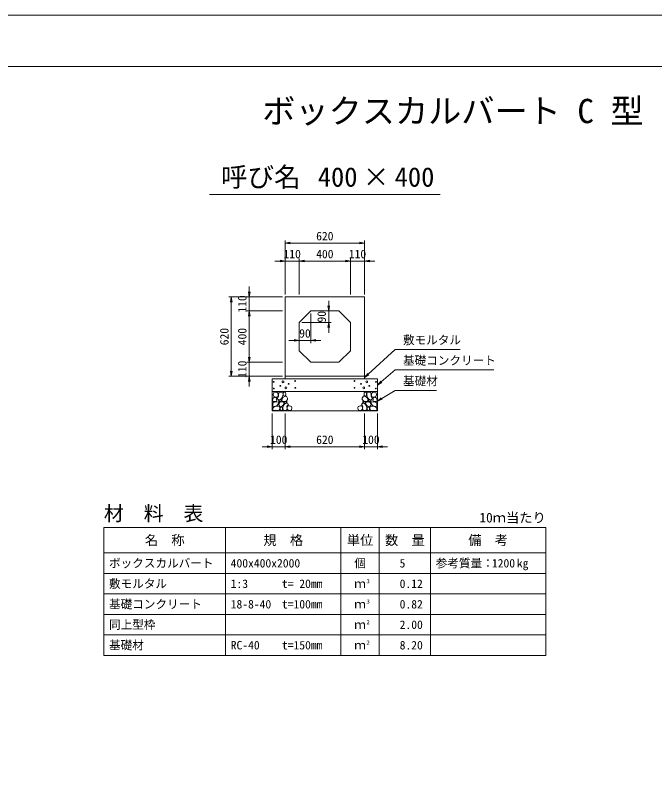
# Model space of a CAD drawing. Units: millimetres at full size, sheet at 1:20. Extents: x 0 to 16820, y 0 to 11880.
# Drawn here: x 4993 to 9986, y 5940 to 11880 of the extents above; entities that cross this region are included whole.
import ezdxf
from ezdxf.enums import TextEntityAlignment as Align

# ---------------------------------------------------------------- set-up
doc = ezdxf.new("R2010")
doc.units = ezdxf.units.MM
doc.header["$LTSCALE"] = 20
for name, color, linetype, lineweight in [('D-DCR-HCHn', 4, 'Continuous', 9), ('D-MTR-FRAM', 7, 'Continuous', 13), ('D-MTR-LINE', 7, 'Continuous', 13), ('D-STR-DIM', 7, 'Continuous', 13), ('D-STR-STRn', 1, 'Continuous', 13), ('D-STR-TXT', 7, 'Continuous', 13), ('D-TTL', 2, 'Continuous', 13), ('D-TTL-TXT', 7, 'Continuous', 13)]:
    doc.layers.add(name, color=color, linetype=linetype, lineweight=lineweight)
doc.layers.add('D-MTR', color=7, linetype='Continuous')
doc.layers.add('D-MTR-TXT', color=7, linetype='Continuous')
doc.styles.add('ＭＳ ゴシック', font='')
doc.styles.get('ＭＳ ゴシック').set_extended_font_data('MS Gothic')

# ---------------------------------------------------------------- blocks, each defined once
blk = doc.blocks.new('open_arrow')
at = {"color": 0, "linetype": 'Continuous', "lineweight": -2}
blk.add_lwpolyline([(7.5, 1.25), (0, 0), (7.5, -1.25)], dxfattribs=at)

msp = doc.modelspace()

# ---------------------------------------------------------------- linework, layer by layer
at = {"layer": 'D-DCR-HCHn'}
for points in [[(7038.4, 8933.7), (7022.8, 8937.16), (7008.93, 8930.23), (7007.19, 8914.63), (7010.66, 8902.49), (7028, 8897.29), (7040.13, 8897.29), (7045.33, 8905.96), (7045.33, 8925.03)], [(7052.27, 8935.43), (7047.07, 8919.83), (7048.8, 8902.49), (7036.67, 8883.42), (7052.27, 8874.75), (7069.6, 8883.42), (7080, 8897.29), (7083.47, 8919.83), (7080, 8931.96), (7069.6, 8937.16)], [(7085.21, 8931.96), (7085.21, 8911.16), (7093.87, 8905.96), (7102.54, 8911.16), (7104.28, 8923.29), (7102.54, 8933.7), (7090.41, 8937.16)], [(7734.79, 8931.96), (7734.79, 8911.16), (7726.13, 8905.96), (7717.46, 8911.16), (7715.72, 8923.29), (7717.46, 8933.7), (7729.59, 8937.16)], [(7767.73, 8935.43), (7772.93, 8919.83), (7771.2, 8902.49), (7783.33, 8883.42), (7767.73, 8874.75), (7750.4, 8883.42), (7740, 8897.29), (7736.53, 8919.83), (7740, 8931.96), (7750.4, 8937.16)], [(7781.6, 8933.7), (7797.2, 8937.16), (7811.07, 8930.23), (7812.81, 8914.63), (7809.34, 8902.49), (7792, 8897.29), (7779.87, 8897.29), (7774.67, 8905.96), (7774.67, 8925.03)], [(7005.46, 8890.36), (7000.26, 8874.75), (7007.19, 8864.35), (7024.53, 8862.62), (7036.37, 8867.7), (7031.46, 8879.95), (7034.93, 8886.89), (7028, 8893.82), (7017.6, 8897.29)], [(7038.37, 8832.76), (7051.21, 8852.02), (7049.6, 8856.83), (7031.95, 8861.65), (7015.89, 8860.04), (7004.66, 8850.41), (7003.05, 8839.18), (7004.66, 8827.94), (7017.5, 8824.73)], [(7055.73, 8874.75), (7047.07, 8867.82), (7050.53, 8862.62), (7062.67, 8862.62), (7067.87, 8864.35), (7071.34, 8871.29), (7066.14, 8876.49)], [(7083.31, 8832.76), (7091.34, 8852.02), (7084.92, 8860.04), (7065.65, 8860.04), (7057.63, 8856.83), (7049.6, 8845.6), (7049.6, 8835.97), (7057.63, 8823.13), (7067.26, 8821.52)], [(7081.74, 8893.82), (7073.07, 8873.02), (7080, 8864.35), (7100.81, 8864.35), (7109.48, 8867.82), (7118.14, 8879.95), (7118.14, 8890.36), (7109.48, 8904.22), (7099.07, 8905.96)], [(7107.39, 8850.41), (7115.41, 8856.83), (7112.2, 8861.65), (7100.97, 8861.65), (7096.15, 8860.04), (7092.94, 8853.62), (7097.76, 8848.81)], [(7738.26, 8893.82), (7746.93, 8873.02), (7740, 8864.35), (7719.19, 8864.35), (7710.52, 8867.82), (7701.86, 8879.95), (7701.86, 8890.36), (7710.52, 8904.22), (7720.93, 8905.96)], [(7712.61, 8850.41), (7704.59, 8856.83), (7707.8, 8861.65), (7719.03, 8861.65), (7723.85, 8860.04), (7727.06, 8853.62), (7722.24, 8848.81)], [(7736.69, 8832.76), (7728.66, 8852.02), (7735.08, 8860.04), (7754.35, 8860.04), (7762.37, 8856.83), (7770.4, 8845.6), (7770.4, 8835.97), (7762.37, 8823.13), (7752.74, 8821.52)], [(7764.27, 8874.75), (7772.93, 8867.82), (7769.47, 8862.62), (7757.33, 8862.62), (7752.13, 8864.35), (7748.66, 8871.29), (7753.86, 8876.49)], [(7781.63, 8832.76), (7768.79, 8852.02), (7770.4, 8856.83), (7788.05, 8861.65), (7804.11, 8860.04), (7815.34, 8850.41), (7816.95, 8839.18), (7815.34, 8827.94), (7802.5, 8824.73)], [(7814.54, 8890.36), (7819.74, 8874.75), (7812.81, 8864.35), (7795.47, 8862.62), (7783.63, 8867.7), (7788.54, 8879.95), (7785.07, 8886.89), (7792, 8893.82), (7802.4, 8897.29)], [(7044.79, 8792.63), (7056.02, 8797.44), (7059.23, 8813.49), (7052.81, 8824.73), (7041.58, 8827.94), (7027.13, 8826.34), (7011.08, 8819.92), (7003.05, 8810.28), (7003.05, 8799.05), (7007.87, 8792.63), (7027.13, 8794.23)], [(7080.1, 8797.44), (7080.1, 8816.7), (7072.08, 8821.52), (7064.05, 8816.7), (7062.44, 8805.47), (7064.05, 8795.84), (7075.29, 8792.63)], [(7110.6, 8794.23), (7115.41, 8808.68), (7113.81, 8824.73), (7125.05, 8842.39), (7110.6, 8850.41), (7094.55, 8842.39), (7084.92, 8829.55), (7081.71, 8808.68), (7084.92, 8797.44), (7094.55, 8792.63)], [(7123.44, 8795.84), (7137.89, 8792.63), (7150.73, 8799.05), (7152.33, 8813.49), (7149.12, 8824.73), (7133.07, 8829.55), (7121.84, 8829.55), (7117.02, 8821.52), (7117.02, 8803.86)], [(7696.56, 8795.84), (7682.11, 8792.63), (7669.27, 8799.05), (7667.67, 8813.49), (7670.88, 8824.73), (7686.93, 8829.55), (7698.16, 8829.55), (7702.98, 8821.52), (7702.98, 8803.86)], [(7709.4, 8794.23), (7704.59, 8808.68), (7706.19, 8824.73), (7694.95, 8842.39), (7709.4, 8850.41), (7725.45, 8842.39), (7735.08, 8829.55), (7738.29, 8808.68), (7735.08, 8797.44), (7725.45, 8792.63)], [(7739.9, 8797.44), (7739.9, 8816.7), (7747.92, 8821.52), (7755.95, 8816.7), (7757.56, 8805.47), (7755.95, 8795.84), (7744.71, 8792.63)], [(7775.21, 8792.63), (7763.98, 8797.44), (7760.77, 8813.49), (7767.19, 8824.73), (7778.42, 8827.94), (7792.87, 8826.34), (7808.92, 8819.92), (7816.95, 8810.28), (7816.95, 8799.05), (7812.13, 8792.63), (7792.87, 8794.23)]]:
    msp.add_lwpolyline(points, close=True, dxfattribs=at)
for centre, radius in [((7010.73, 9017.43), 3), ((7062.29, 8985.76), 3), ((7083.34, 9017.43), 7.5), ((7106.66, 8969.97), 7.5), ((7127.71, 9001.64), 3), ((7178.13, 9023.48), 3), ((7179.27, 8969.97), 3), ((7640.73, 8969.97), 3), ((7641.87, 9023.48), 3), ((7692.29, 9001.64), 3), ((7713.34, 8969.97), 7.5), ((7736.66, 9017.43), 7.5), ((7757.71, 8985.76), 3), ((7809.27, 9017.43), 3), ((7011.87, 8963.92), 3), ((7808.13, 8963.92), 3)]:
    msp.add_circle(centre, radius, dxfattribs=at)
at = {"layer": 'D-MTR-FRAM'}
for p, q in [((5685, 7880), (9135, 7880)), ((5685, 7880), (5685, 6880)), ((9135, 7880), (9135, 6880)), ((5685, 6880), (9135, 6880))]:
    msp.add_line(p, q, dxfattribs=at)
at = {"layer": 'D-MTR-LINE'}
for p, q in [((6635, 7880), (6635, 6880)), ((7535, 7880), (7535, 6880)), ((7835, 7880), (7835, 6880)), ((8235, 7880), (8235, 6880)), ((5685, 7680), (9135, 7680)), ((5685, 7520), (9135, 7520)), ((5685, 7360), (9135, 7360)), ((5685, 7200), (9135, 7200)), ((5685, 7040), (9135, 7040))]:
    msp.add_line(p, q, dxfattribs=at)
at = {"layer": 'D-STR-DIM'}
for p, q in [((7100, 9700), (7100, 10120)), ((7100, 10100), (7720, 10100)), ((7720, 9700), (7720, 10120)), ((7100, 9700), (7100, 9980)), ((7210, 9700), (7210, 9980)), ((7210, 9700), (7210, 9980)), ((7610, 9700), (7610, 9980)), ((7610, 9700), (7610, 9980)), ((7720, 9700), (7720, 9980)), ((7020, 9960), (7290, 9960)), ((7210, 9960), (7610, 9960)), ((7530, 9960), (7800, 9960)), ((6820, 9490), (6820, 9760)), ((7080, 9680), (6660, 9680)), ((6680, 9060), (6680, 9680)), ((7080, 9680), (6800, 9680)), ((7440, 9400), (7440, 9650)), ((7080, 9570), (6800, 9570)), ((7080, 9570), (6800, 9570)), ((6820, 9170), (6820, 9570)), ((7320, 9570), (7460, 9570)), ((7300, 9550), (7300, 9320)), ((7210, 9460), (7210, 9320)), ((7230, 9480), (7460, 9480)), ((7380, 9340), (7130, 9340)), ((6820, 8980), (6820, 9250)), ((7080, 9170), (6800, 9170)), ((7080, 9170), (6800, 9170)), ((7080, 9060), (6660, 9060)), ((7080, 9060), (6800, 9060)), ((7000, 8770), (7000, 8490)), ((7100, 8770), (7100, 8490)), ((7100, 8770), (7100, 8490)), ((7720, 8770), (7720, 8490)), ((7720, 8770), (7720, 8490)), ((7820, 8770), (7820, 8490)), ((7180, 8510), (6920, 8510)), ((7100, 8510), (7720, 8510)), ((7640, 8510), (7900, 8510))]:
    msp.add_line(p, q, dxfattribs=at)
at = {"layer": 'D-STR-STRn'}
for p, q in [((7100, 9680), (7720, 9680)), ((7100, 9060), (7100, 9680)), ((7720, 9680), (7720, 9060)), ((7300, 9570), (7210, 9480)), ((7300, 9570), (7520, 9570)), ((7610, 9480), (7520, 9570)), ((7210, 9260), (7210, 9480)), ((7610, 9480), (7610, 9260)), ((7210, 9260), (7300, 9170)), ((7520, 9170), (7610, 9260)), ((7520, 9170), (7300, 9170)), ((7000, 8790), (7000, 9040)), ((7000, 9040), (7820, 9040)), ((7720, 9060), (7100, 9060)), ((7100, 9060), (7100, 9040)), ((7720, 9060), (7720, 9040)), ((7820, 9040), (7820, 8790)), ((7000, 8940), (7820, 8940)), ((7000, 8790), (7820, 8790))]:
    msp.add_line(p, q, dxfattribs=at)
at = {"layer": 'D-STR-TXT'}
for points in [[(7720, 9050), (7749.49, 9077.03), (7960, 9270), (8466.65, 9270)], [(7820, 8990), (7850.37, 9016.03), (7960, 9110), (8730.3, 9110)], [(7820, 8865), (7854.19, 8885.76), (7960, 8950), (8282.94, 8950)]]:
    msp.add_lwpolyline(points, dxfattribs=at)
at = {"layer": 'D-TTL'}
for points in [[(0, 0), (16820, 0), (16820, 11880), (0, 11880)], [(400, 400), (16420, 400), (16420, 11480), (400, 11480)]]:
    msp.add_lwpolyline(points, close=True, dxfattribs=at)
at = {"layer": 'D-TTL-TXT'}
msp.add_line((6510, 10480), (8310, 10480), dxfattribs=at)

# ---------------------------------------------------------------- block references
at = {"layer": 'D-STR-DIM', "xscale": 5.33, "yscale": 5.33}
for p in [(7100, 10100), (7210, 9960), (7210, 9960), (7720, 9960), (7300, 9340), (7100, 8510), (7100, 8510), (7820, 8510)]:
    msp.add_blockref('open_arrow', p, dxfattribs=at)
for p, rotation in [((7720, 10100), 180), ((7100, 9960), 180), ((7610, 9960), 180), ((7610, 9960), 180), ((6820, 9680), 90), ((6680, 9680), 270), ((6820, 9570), 270), ((6820, 9570), 270), ((7440, 9570), 90), ((7440, 9480), 270), ((7210, 9340), 180), ((6820, 9170), 90), ((6820, 9170), 90), ((6680, 9060), 90), ((6820, 9060), 270), ((7000, 8510), 180), ((7720, 8510), 180), ((7720, 8510), 180)]:
    msp.add_blockref('open_arrow', p, dxfattribs=dict(at, rotation=rotation))
at = {"layer": 'D-STR-TXT', "xscale": 5.33, "yscale": 5.33}
for p, rotation in [((7720, 9050), 42.5), ((7820, 8990), 40.6), ((7820, 8865), 31.3)]:
    msp.add_blockref('open_arrow', p, dxfattribs=dict(at, rotation=rotation))

# ---------------------------------------------------------------- texts
at = {"layer": 'D-MTR', "style": 'ＭＳ ゴシック'}
msp.add_text('材\u3000料\u3000表', height=113.9, dxfattribs=at).set_placement((5685, 7898.15), align=Align.BOTTOM_LEFT)
msp.add_text('10ｍ当たり', height=75.95, dxfattribs=at).set_placement((9135, 7895.43), align=Align.BOTTOM_RIGHT)
at = {"layer": 'D-MTR-TXT', "style": 'ＭＳ ゴシック'}
for s, height, p in [('名\u3000称', 75.95, (6160, 7780)), ('規\u3000格', 75.95, (7085, 7780)), ('単位', 75.95, (7685, 7780)), ('数\u3000量', 75.95, (8035, 7780)), ('備\u3000考', 75.95, (8685, 7780)), ('個', 66.46, (7685, 7600)), ('ｍ', 66.46, (7685, 7440)), ('ｍ', 66.46, (7685, 7280)), ('ｍ', 66.46, (7685, 7120)), ('ｍ', 66.46, (7685, 6960))]:
    msp.add_text(s, height=height, dxfattribs=at).set_placement(p, align=Align.MIDDLE_CENTER)
for s, p in [('ボックスカルバート', (5725, 7600)), ('400x400x2000', (6675, 7600)), ('参考質量：    kg', (8275, 7600)), ('敷モルタル', (5725, 7440)), ('1:3', (6675, 7440)), ('t= 20mm', (7075, 7440)), ('基礎コンクリート', (5725, 7280)), ('18-8-40', (6675, 7280)), ('t=100mm', (7075, 7280)), ('同上型枠', (5725, 7120)), ('基礎材', (5725, 6960)), ('RC-40', (6675, 6960)), ('t=150mm', (7075, 6960))]:
    msp.add_text(s, height=66.46, dxfattribs=at).set_placement(p, align=Align.MIDDLE_LEFT)
for s, p in [('5', (8038.55, 7600)), ('1200', (8895, 7600)), ('0.12', (8175, 7440)), ('0.82', (8175, 7280)), ('2.00', (8175, 7120)), ('8.20', (8175, 6960))]:
    msp.add_text(s, height=66.46, dxfattribs=at).set_placement(p, align=Align.MIDDLE_RIGHT)
for s, p in [('3', (7735, 7433.63)), ('3', (7735, 7273.63)), ('2', (7735, 7113.63)), ('2', (7735, 6953.63))]:
    msp.add_text(s, height=33.23, dxfattribs=at).set_placement(p, align=Align.BOTTOM_LEFT)
at = {"layer": 'D-STR-DIM', "style": 'ＭＳ ゴシック'}
for s, p in [('620', (7410, 10155)), ('110', (7155, 10015)), ('400', (7410, 10015)), ('110', (7665, 10015)), ('90', (7255, 9395)), ('100', (7050, 8565)), ('620', (7410, 8565)), ('100', (7770, 8565))]:
    msp.add_text(s, height=66.46, dxfattribs=at).set_placement(p, align=Align.MIDDLE_CENTER)
for s, p in [('110', (6765, 9625)), ('90', (7385, 9525)), ('620', (6625, 9370)), ('400', (6765, 9370)), ('110', (6765, 9115))]:
    msp.add_text(s, height=66.46, rotation=90, dxfattribs=at).set_placement(p, align=Align.MIDDLE_CENTER)
at = {"layer": 'D-STR-TXT', "style": 'ＭＳ ゴシック'}
for s, p in [('敷モルタル', (8020, 9290)), ('基礎コンクリート', (8020, 9130)), ('基礎材', (8020, 8970))]:
    msp.add_text(s, height=66.46, dxfattribs=at).set_placement(p, align=Align.BOTTOM_LEFT)
at = {"layer": 'D-TTL-TXT', "style": 'ＭＳ ゴシック'}
for s, height, p in [('ボックスカルバート C 型', 189.9, (8410, 10980)), ('呼び名', 151.9, (6910, 10495)), ('400', 151.9, (7510, 10495)), ('×', 151.9, (7810, 10495)), ('400', 151.9, (8110, 10495))]:
    msp.add_text(s, height=height, dxfattribs=at).set_placement(p, align=Align.BOTTOM_CENTER)

doc.saveas('drawing.dxf')
